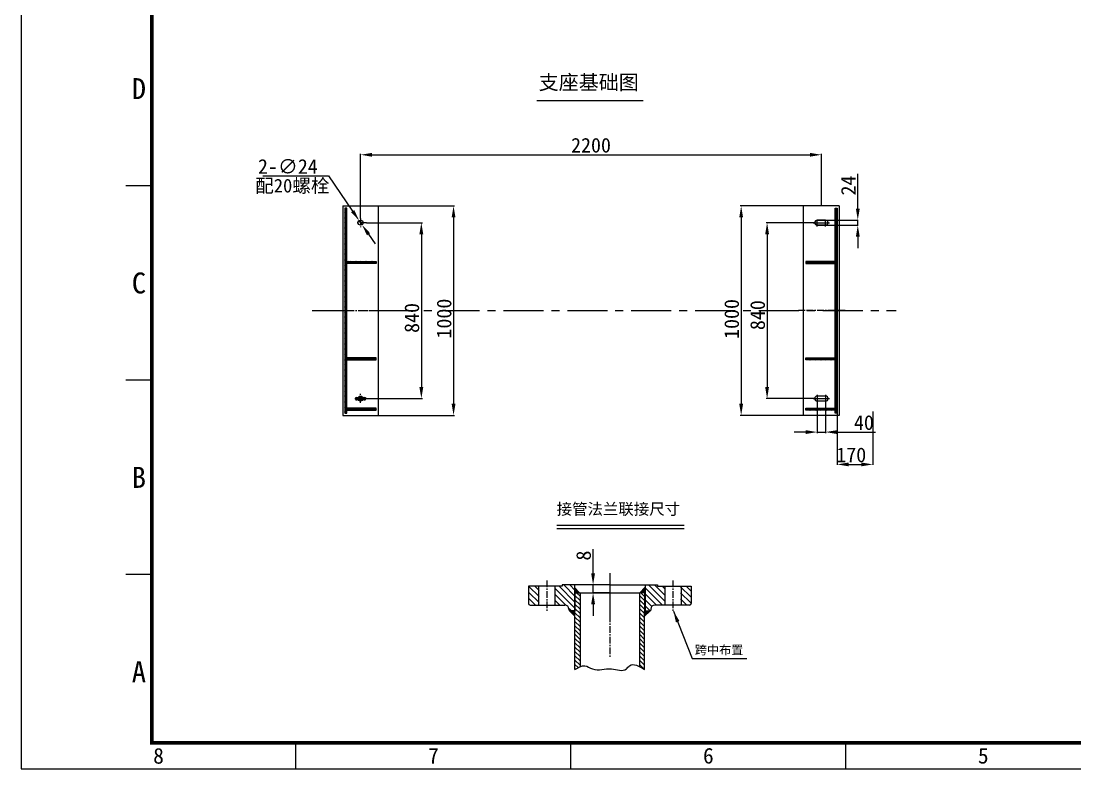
# Model space of a CAD drawing. Header units: millimetres. Extents: x 67658 to 78158, y 1020 to 8445.
# Drawn here: x 67658 to 72689, y 1020 to 4590 of the extents above; entities that cross this region are included whole.
import ezdxf
from ezdxf.enums import TextEntityAlignment as Align

# ---------------------------------------------------------------- set-up
doc = ezdxf.new("R2010")
doc.units = ezdxf.units.MM
doc.linetypes.add('CENTER', pattern=[50.8, 31.75, -6.35, 6.35, -6.35])
doc.linetypes.add('DASHED', pattern=[19.05, 12.7, -6.35])
for name, color, linetype in [('1轮廓实线层', 7, 'Continuous'), ('BTL_L0', 7, 'Continuous'), ('BTL_L1', 1, 'Continuous'), ('中心线', 1, 'CENTER'), ('剖面线', 8, 'Continuous'), ('绿（粗实）', 7, 'Continuous'), ('黄（虚线）', 2, 'DASHED')]:
    doc.layers.add(name, color=color, linetype=linetype)
doc.styles.add('mh', font='SimSun.ttf', dxfattribs={"height": 20})
doc.styles.get("Standard").update_dxf_attribs({"font": 'SimSun.ttf'})
doc.dimstyles.new('ISO-25', dxfattribs={"dimtxt": 70, "dimasz": 55, "dimexe": 1.25, "dimexo": 0.625, "dimgap": 10, "dimtad": 1, "dimdsep": 46, "dimtxsty": 'Standard', "dimcen": 2.5, "dimadec": 0, "dimazin": 0, "dimtfac": 1, "dimtmove": 0, "dimatfit": 3, "dimfxl": 0, "dimarcsym": 0})
doc.dimstyles.new('副本 ISO-25', dxfattribs={"dimtxt": 70, "dimasz": 55, "dimexe": 5, "dimexo": 1, "dimgap": 10, "dimtad": 1, "dimtoh": 1, "dimdsep": 46, "dimtxsty": 'Standard', "dimcen": 2.5, "dimadec": 0, "dimazin": 0, "dimtfac": 1, "dimtmove": 0, "dimatfit": 3, "dimfxl": 0, "dimarcsym": 0})

# ---------------------------------------------------------------- blocks, each defined once
blk = doc.blocks.new('*D64')
at = {"layer": '1轮廓实线层', "color": 0, "lineweight": -2}
for p, q in [((69278.9, 3647.7), (69278.9, 3956.8)), ((69333.9, 3951.8), (71423.9, 3951.8)), ((71478.9, 3708.4), (71478.9, 3956.8))]:
    blk.add_line(p, q, dxfattribs=at)
at = {"layer": '1轮廓实线层', "color": 0}
for points in [[(69333.9, 3960.9), (69333.9, 3942.6), (69278.9, 3951.8)], [(71423.9, 3960.9), (71423.9, 3942.6), (71478.9, 3951.8)]]:
    blk.add_solid(points, dxfattribs=at)
at = {"layer": 'Defpoints', "color": 0}
for p in [(71478.9, 3951.8), (71478.9, 3707.4), (69278.9, 3646.7)]:
    blk.add_point(p, dxfattribs=at)
at = {"layer": '1轮廓实线层', "color": 0, "insert": (70378.9, 3996.8), "char_height": 70, "attachment_point": 5}
blk.add_mtext('2200', dxfattribs=at)
blk = doc.blocks.new('*D65')
at = {"layer": '1轮廓实线层', "color": 0, "lineweight": -2}
for p, q in [((71450.9, 3627.7), (71214.7, 3627.7)), ((71219.7, 3572.7), (71219.7, 2842.7)), ((71450.9, 2787.7), (71214.7, 2787.7))]:
    blk.add_line(p, q, dxfattribs=at)
at = {"layer": '1轮廓实线层', "color": 0}
for points in [[(71210.5, 3572.7), (71228.8, 3572.7), (71219.7, 3627.7)], [(71210.5, 2842.7), (71228.8, 2842.7), (71219.7, 2787.7)]]:
    blk.add_solid(points, dxfattribs=at)
at = {"layer": 'Defpoints', "color": 0}
for p in [(71451.9, 3627.7), (71219.7, 2787.7), (71451.9, 2787.7)]:
    blk.add_point(p, dxfattribs=at)
at = {"layer": '1轮廓实线层', "color": 0, "insert": (71174.7, 3186.2), "char_height": 70, "attachment_point": 5, "rotation": 90}
blk.add_mtext('840{}{}', dxfattribs=at)
blk = doc.blocks.new('*D66')
at = {"layer": '1轮廓实线层', "color": 0, "lineweight": -2}
for p, q in [((71392.9, 3707.7), (71090.9, 3707.7)), ((71095.9, 3652.7), (71095.9, 2762.7)), ((71392.9, 2707.7), (71090.9, 2707.7))]:
    blk.add_line(p, q, dxfattribs=at)
at = {"layer": '1轮廓实线层', "color": 0}
for points in [[(71086.7, 3652.7), (71105.1, 3652.7), (71095.9, 3707.7)], [(71086.7, 2762.7), (71105.1, 2762.7), (71095.9, 2707.7)]]:
    blk.add_solid(points, dxfattribs=at)
at = {"layer": 'Defpoints', "color": 0}
for p in [(71393.9, 3707.7), (71095.9, 2707.7), (71393.9, 2707.7)]:
    blk.add_point(p, dxfattribs=at)
at = {"layer": '1轮廓实线层', "color": 0, "insert": (71050.9, 3167.9), "char_height": 70, "attachment_point": 5, "rotation": 90}
blk.add_mtext('1000{}{}', dxfattribs=at)
blk = doc.blocks.new('*D67')
at = {"layer": '1轮廓实线层', "color": 0, "lineweight": -2}
for p, q in [((71458.9, 2781.7), (71458.9, 2622.8)), ((71498.9, 2781.7), (71498.9, 2622.8)), ((71403.9, 2627.8), (71348.9, 2627.8)), ((71458.9, 2627.8), (71498.9, 2627.8)), ((71553.9, 2627.8), (71737.3, 2627.8))]:
    blk.add_line(p, q, dxfattribs=at)
at = {"layer": '1轮廓实线层', "color": 0}
for points in [[(71403.9, 2636.9), (71403.9, 2618.6), (71458.9, 2627.8)], [(71553.9, 2636.9), (71553.9, 2618.6), (71498.9, 2627.8)]]:
    blk.add_solid(points, dxfattribs=at)
at = {"layer": 'Defpoints', "color": 0}
for p in [(71458.9, 2782.7), (71498.9, 2782.7), (71498.9, 2627.8)]:
    blk.add_point(p, dxfattribs=at)
at = {"layer": '1轮廓实线层', "color": 0, "insert": (71681.8, 2672.8), "char_height": 70, "attachment_point": 5}
blk.add_mtext('40{}{}', dxfattribs=at)
blk = doc.blocks.new('*D68')
at = {"layer": '1轮廓实线层', "color": 0, "lineweight": -2}
for p, q in [((69306.9, 3627.7), (69574, 3627.7)), ((69569, 3572.7), (69569, 2842.7)), ((69306.9, 2787.7), (69574, 2787.7))]:
    blk.add_line(p, q, dxfattribs=at)
at = {"layer": '1轮廓实线层', "color": 0}
for points in [[(69559.8, 3572.7), (69578.2, 3572.7), (69569, 3627.7)], [(69559.8, 2842.7), (69578.2, 2842.7), (69569, 2787.7)]]:
    blk.add_solid(points, dxfattribs=at)
at = {"layer": 'Defpoints', "color": 0}
for p in [(69305.9, 3627.7), (69305.9, 2787.7), (69569, 2787.7)]:
    blk.add_point(p, dxfattribs=at)
at = {"layer": '1轮廓实线层', "color": 0, "insert": (69524, 3172.7), "char_height": 70, "attachment_point": 5, "rotation": 90}
blk.add_mtext('840{}{}', dxfattribs=at)
blk = doc.blocks.new('*D69')
at = {"layer": '1轮廓实线层', "color": 0, "lineweight": -2}
for p, q in [((69364.9, 3707.7), (69727.7, 3707.7)), ((69722.7, 3652.7), (69722.7, 2762.7)), ((69364.9, 2707.7), (69727.7, 2707.7))]:
    blk.add_line(p, q, dxfattribs=at)
at = {"layer": '1轮廓实线层', "color": 0}
for points in [[(69713.6, 3652.7), (69731.9, 3652.7), (69722.7, 3707.7)], [(69713.6, 2762.7), (69731.9, 2762.7), (69722.7, 2707.7)]]:
    blk.add_solid(points, dxfattribs=at)
at = {"layer": 'Defpoints', "color": 0}
for p in [(69363.9, 3707.7), (69363.9, 2707.7), (69722.7, 2707.7)]:
    blk.add_point(p, dxfattribs=at)
at = {"layer": '1轮廓实线层', "color": 0, "insert": (69677.7, 3169.7), "char_height": 70, "attachment_point": 5, "rotation": 90}
blk.add_mtext('1000{}{}', dxfattribs=at)
blk = doc.blocks.new('*D51')
at = {"layer": '1轮廓实线层', "color": 0, "lineweight": -2}
for p, q in [((71554.6, 2992.4), (71554.6, 2472.2)), ((71724.6, 2725.9), (71724.6, 2472.2)), ((71609.6, 2473.5), (71669.6, 2473.5))]:
    blk.add_line(p, q, dxfattribs=at)
at = {"layer": '1轮廓实线层', "color": 0}
for points in [[(71609.6, 2482.6), (71609.6, 2464.3), (71554.6, 2473.5)], [(71669.6, 2482.6), (71669.6, 2464.3), (71724.6, 2473.5)]]:
    blk.add_solid(points, dxfattribs=at)
at = {"layer": 'Defpoints', "color": 0}
for p in [(71554.6, 2993), (71724.6, 2726.6), (71724.6, 2473.5)]:
    blk.add_point(p, dxfattribs=at)
at = {"layer": '1轮廓实线层', "color": 0, "insert": (71621.4, 2518.5), "char_height": 70, "attachment_point": 5}
blk.add_mtext('170', dxfattribs=at)
blk = doc.blocks.new('*D70')
at = {"layer": '1轮廓实线层', "color": 0, "lineweight": -2}
for p, q in [((68811.6, 3851.1), (69125.6, 3851.1)), ((69125.6, 3851.1), (69241, 3682.9)), ((69285.7, 3617.8), (69272.1, 3637.6)), ((69316.8, 3572.4), (69347.9, 3527.1))]:
    blk.add_line(p, q, dxfattribs=at)
at = {"layer": '1轮廓实线层', "color": 0}
for points in [[(69248.6, 3688.1), (69233.4, 3677.7), (69272.1, 3637.6)], [(69324.4, 3577.6), (69309.2, 3567.2), (69285.7, 3617.8)]]:
    blk.add_solid(points, dxfattribs=at)
at = {"layer": 'Defpoints', "color": 0}
for p in [(69272.1, 3637.6), (69285.7, 3617.8)]:
    blk.add_point(p, dxfattribs=at)
at = {"layer": '1轮廓实线层', "color": 0, "insert": (68931.8, 3896.1), "char_height": 70, "attachment_point": 5}
blk.add_mtext('2-∅24', dxfattribs=at)
blk = doc.blocks.new('*D71')
at = {"layer": '1轮廓实线层', "color": 0, "lineweight": -2}
for p, q in [((71652.6, 3694.7), (71652.6, 3860.7)), ((71459.5, 3639.7), (71653.9, 3639.7)), ((71652.6, 3615.7), (71652.6, 3639.7)), ((71459.5, 3615.7), (71653.9, 3615.7)), ((71652.6, 3560.7), (71652.6, 3505.7))]:
    blk.add_line(p, q, dxfattribs=at)
at = {"layer": '1轮廓实线层', "color": 0}
for points in [[(71643.5, 3694.7), (71661.8, 3694.7), (71652.6, 3639.7)], [(71643.5, 3560.7), (71661.8, 3560.7), (71652.6, 3615.7)]]:
    blk.add_solid(points, dxfattribs=at)
at = {"layer": 'Defpoints', "color": 0}
for p in [(71458.9, 3639.7), (71458.9, 3615.7), (71652.6, 3615.7)]:
    blk.add_point(p, dxfattribs=at)
at = {"layer": '1轮廓实线层', "color": 0, "insert": (71607.6, 3805.2), "char_height": 70, "attachment_point": 5, "rotation": 90}
blk.add_mtext('24', dxfattribs=at)
blk = doc.blocks.new('*D79')
at = {"layer": '1轮廓实线层', "color": 0, "lineweight": -2}
for p, q in [((70388.9, 1953.4), (70388.9, 2068.1)), ((70468.1, 1898.4), (70387.7, 1898.4)), ((70388.9, 1860.9), (70388.9, 1898.4)), ((70468.1, 1860.9), (70387.7, 1860.9)), ((70388.9, 1805.9), (70388.9, 1750.9))]:
    blk.add_line(p, q, dxfattribs=at)
at = {"layer": '1轮廓实线层', "color": 0}
for points in [[(70379.8, 1953.4), (70398.1, 1953.4), (70388.9, 1898.4)], [(70379.8, 1805.9), (70398.1, 1805.9), (70388.9, 1860.9)]]:
    blk.add_solid(points, dxfattribs=at)
at = {"layer": 'Defpoints', "color": 0}
for p in [(70388.9, 1898.4), (70468.7, 1898.4), (70468.7, 1860.9)]:
    blk.add_point(p, dxfattribs=at)
at = {"layer": '1轮廓实线层', "color": 0, "lineweight": 20, "insert": (70343.9, 2038.2), "char_height": 70, "attachment_point": 5, "rotation": 90}
blk.add_mtext('8', dxfattribs=at)
blk = doc.blocks.new('SBWL_A3H')
at = {"layer": 'BTL_L0', "const_width": 0.7}
blk.add_lwpolyline([(25, 5), (415, 5), (415, 292), (25, 292)], close=True, dxfattribs=at)
at = {"layer": 'BTL_L1'}
for p, q in [((0, 297), (0, 0)), ((25, 111.38), (20, 111.38)), ((25, 74.25), (20, 74.25)), ((25, 37.12), (20, 37.12)), ((52.5, 0), (52.5, 5)), ((105, 0), (105, 5)), ((157.5, 0), (157.5, 5)), ((0, 0), (420, 0))]:
    blk.add_line(p, q, dxfattribs=at)
for s, height, p in [('D', 4, (22.5, 129.93)), ('C', 4, (22.5, 92.81)), ('B', 4, (22.5, 55.68)), ('7', 3, (78.75, 2.5)), ('6', 3, (131.25, 2.5)), ('5', 3, (183.75, 2.5))]:
    blk.add_text(s, height=height, dxfattribs=at).set_placement(p, align=Align.MIDDLE)
for s, height, p in [('A', 4, (22.5, 18.56)), ('8', 3, (26.25, 2.5))]:
    blk.add_text(s, height=height, dxfattribs=at).set_placement(p, align=Align.MIDDLE_CENTER)

msp = doc.modelspace()

# ---------------------------------------------------------------- hatches: boundary and pattern name
at = {"layer": '1轮廓实线层'}
h = msp.add_hatch(dxfattribs=at)
h.set_pattern_fill('ANSI31', color=256, angle=270, style=0)
h.set_pattern_definition([(225, (69153.8982, 3207.681), (-2.245064, 2.245064), [])])
h.paths.add_polyline_path([(69203.898, 2717.681), (69213.898, 2717.681), (69213.898, 3697.681), (69203.898, 3697.681)])
h = msp.add_hatch(dxfattribs=at)
h.set_pattern_fill('ANSI31', color=256, angle=270, style=0)
h.set_pattern_definition([(315, (71603.8982, 3207.681), (2.245064, 2.245064), [])])
h.paths.add_polyline_path([(71553.898, 2717.681), (71543.898, 2717.681), (71543.898, 3697.681), (71553.898, 3697.681)])
at = {"layer": '剖面线'}
h = msp.add_hatch(dxfattribs=at)
h.set_pattern_fill('ANSI31', color=256, scale=6.435, angle=90, style=0)
h.set_pattern_definition([(135, (68736.22, -634.121), (-14.44699, -14.44699), [])])
h.paths.add_polyline_path([(70082.613, 1809.254, 0.41409272), (70089.991, 1801.873), (70130.875, 1801.864), (70130.875, 1891.502), (70082.613, 1891.502)])
h.paths.add_polyline_path([(70208.095, 1891.502), (70208.095, 1801.848), (70256.358, 1801.838, -0.41421356), (70275.663, 1782.533), (70276.712, 1773.988), (70302.475, 1773.988), (70302.475, 1898.398), (70243.488, 1898.398), (70243.488, 1891.502)])
h.paths.add_polyline_path([(70729.33, 1891.502), (70693.938, 1891.502), (70693.938, 1898.398), (70634.95, 1898.398), (70634.95, 1773.988), (70661.763, 1773.988), (70661.763, 1782.533, -0.41421356), (70681.068, 1801.838), (70729.33, 1801.848)])
h.paths.add_polyline_path([(70806.55, 1801.864), (70847.434, 1801.873, 0.41409272), (70854.813, 1809.254), (70854.813, 1891.502), (70806.55, 1891.502)])
for points in [[(70300.24, 1885.07), (70300.24, 1860.922), (70324.387, 1860.922)], [(70636.693, 1885.07), (70636.693, 1860.922), (70612.546, 1860.922)], [(70302.475, 1749.254), (70302.475, 1773.401), (70278.328, 1773.401)], [(70634.951, 1749.254), (70634.951, 1773.401), (70659.098, 1773.401)]]:
    msp.add_hatch(color=256, dxfattribs=at).paths.add_polyline_path(points)
h = msp.add_hatch(dxfattribs=at)
h.set_pattern_fill('ANSI31', color=256, scale=4.575989, angle=90, style=0)
h.set_pattern_definition([(135, (35344.289, -14397.13), (-10.2733873, -10.2733873), [])])
edge = h.paths.add_edge_path()
edge.add_spline(control_points=[(70302.475, 1494.116), (70310.534, 1499.14), (70318.594, 1504.164), (70326.622, 1507.607)], knot_values=[0, 0, 0, 0, 22.46383941, 22.46383941, 22.46383941, 22.46383941], degree=3, periodic=0)
edge.add_line((70326.622, 1507.607), (70326.622, 1860.922))
edge.add_line((70326.622, 1860.922), (70302.475, 1860.922))
edge.add_line((70302.475, 1860.922), (70302.475, 1773.401))
edge.add_line((70302.475, 1773.401), (70302.475, 1494.116))
edge = h.paths.add_edge_path()
edge.add_spline(control_points=[(70610.804, 1508.088), (70618.691, 1503.999), (70626.821, 1499.057), (70634.951, 1494.116)], knot_values=[284.01183585, 284.01183585, 284.01183585, 284.01183585, 303.64589788, 303.64589788, 303.64589788, 303.64589788], degree=3, periodic=0)
edge.add_line((70634.951, 1494.116), (70634.951, 1773.401))
edge.add_line((70634.951, 1773.401), (70634.951, 1860.922))
edge.add_line((70634.951, 1860.922), (70610.804, 1860.922))
edge.add_line((70610.804, 1860.922), (70610.804, 1508.088))

# ---------------------------------------------------------------- linework, layer by layer
at = {"layer": '1轮廓实线层'}
for p, q in [((70119.634, 4210.902), (70627.746, 4210.902)), ((69222.763, 3442.681), (69213.898, 3433.816)), ((69218.273, 3442.681), (69213.898, 3438.306)), ((71535.033, 3442.681), (71543.898, 3433.816)), ((71539.523, 3442.681), (71543.898, 3438.306)), ((69213.898, 2982.681), (69213.898, 2972.681)), ((69222.763, 2972.681), (69213.898, 2981.546)), ((69218.273, 2972.681), (69213.898, 2977.056)), ((69227.254, 2972.681), (69217.254, 2982.681)), ((69231.744, 2972.681), (69221.744, 2982.681)), ((69236.234, 2972.681), (69226.234, 2982.681)), ((69240.724, 2972.681), (69230.724, 2982.681)), ((69245.214, 2972.681), (69235.214, 2982.681)), ((69249.704, 2972.681), (69239.704, 2982.681)), ((69254.194, 2972.681), (69244.194, 2982.681)), ((69258.684, 2972.681), (69248.684, 2982.681)), ((69263.175, 2972.681), (69253.175, 2982.681)), ((69267.665, 2972.681), (69257.665, 2982.681)), ((69272.155, 2972.681), (69262.155, 2982.681)), ((69276.645, 2972.681), (69266.645, 2982.681)), ((69281.135, 2972.681), (69271.135, 2982.681)), ((69285.625, 2972.681), (69275.625, 2982.681)), ((69290.115, 2972.681), (69280.115, 2982.681)), ((69294.606, 2972.681), (69284.606, 2982.681)), ((69299.096, 2972.681), (69289.096, 2982.681)), ((69303.586, 2972.681), (69293.586, 2982.681)), ((69308.076, 2972.681), (69298.076, 2982.681)), ((69312.566, 2972.681), (69302.566, 2982.681)), ((69317.056, 2972.681), (69307.056, 2982.681)), ((69321.546, 2972.681), (69311.546, 2982.681)), ((69326.036, 2972.681), (69316.036, 2982.681)), ((69330.527, 2972.681), (69320.527, 2982.681)), ((69335.017, 2972.681), (69325.017, 2982.681)), ((69339.507, 2972.681), (69329.507, 2982.681)), ((69343.997, 2972.681), (69333.997, 2982.681)), ((69348.487, 2972.681), (69338.487, 2982.681)), ((69352.977, 2972.681), (69342.977, 2982.681)), ((69353.898, 2976.25), (69347.467, 2982.681)), ((71403.898, 2976.25), (71410.329, 2982.681)), ((71404.819, 2972.681), (71414.819, 2982.681)), ((71409.309, 2972.681), (71419.309, 2982.681)), ((71413.799, 2972.681), (71423.799, 2982.681)), ((71418.29, 2972.681), (71428.29, 2982.681)), ((71422.78, 2972.681), (71432.78, 2982.681)), ((71427.27, 2972.681), (71437.27, 2982.681)), ((71431.76, 2972.681), (71441.76, 2982.681)), ((71436.25, 2972.681), (71446.25, 2982.681)), ((71440.74, 2972.681), (71450.74, 2982.681)), ((71445.23, 2972.681), (71455.23, 2982.681)), ((71449.721, 2972.681), (71459.721, 2982.681)), ((71454.211, 2972.681), (71464.211, 2982.681)), ((71458.701, 2972.681), (71468.701, 2982.681)), ((71463.191, 2972.681), (71473.191, 2982.681)), ((71467.681, 2972.681), (71477.681, 2982.681)), ((71472.171, 2972.681), (71482.171, 2982.681)), ((71476.661, 2972.681), (71486.661, 2982.681)), ((71481.151, 2972.681), (71491.151, 2982.681)), ((71485.642, 2972.681), (71495.642, 2982.681)), ((71490.132, 2972.681), (71500.132, 2982.681)), ((71494.622, 2972.681), (71504.622, 2982.681)), ((71499.112, 2972.681), (71509.112, 2982.681)), ((71503.602, 2972.681), (71513.602, 2982.681)), ((71508.092, 2972.681), (71518.092, 2982.681)), ((71512.582, 2972.681), (71522.582, 2982.681)), ((71517.072, 2972.681), (71527.072, 2982.681)), ((71521.563, 2972.681), (71531.563, 2982.681)), ((71526.053, 2972.681), (71536.053, 2982.681)), ((71530.543, 2972.681), (71540.543, 2982.681)), ((71535.033, 2972.681), (71543.898, 2981.546)), ((71539.523, 2972.681), (71543.898, 2977.056)), ((71543.898, 2982.681), (71543.898, 2972.681)), ((69213.898, 2742.681), (69213.898, 2732.681)), ((69218.733, 2742.681), (69213.898, 2737.846)), ((69223.223, 2742.681), (69213.898, 2733.356)), ((69227.714, 2742.681), (69217.714, 2732.681)), ((69232.204, 2742.681), (69222.204, 2732.681)), ((69236.694, 2742.681), (69226.694, 2732.681)), ((69241.184, 2742.681), (69231.184, 2732.681)), ((69245.674, 2742.681), (69235.674, 2732.681)), ((69250.164, 2742.681), (69240.164, 2732.681)), ((69254.654, 2742.681), (69244.654, 2732.681)), ((69259.144, 2742.681), (69249.144, 2732.681)), ((69263.635, 2742.681), (69253.635, 2732.681)), ((69268.125, 2742.681), (69258.125, 2732.681)), ((69272.615, 2742.681), (69262.615, 2732.681)), ((69277.105, 2742.681), (69267.105, 2732.681)), ((69281.595, 2742.681), (69271.595, 2732.681)), ((69286.085, 2742.681), (69276.085, 2732.681)), ((69290.575, 2742.681), (69280.575, 2732.681)), ((69295.065, 2742.681), (69285.065, 2732.681)), ((69299.556, 2742.681), (69289.556, 2732.681)), ((69304.046, 2742.681), (69294.046, 2732.681)), ((69308.536, 2742.681), (69298.536, 2732.681)), ((69313.026, 2742.681), (69303.026, 2732.681)), ((69317.516, 2742.681), (69307.516, 2732.681)), ((69322.006, 2742.681), (69312.006, 2732.681)), ((69326.496, 2742.681), (69316.496, 2732.681)), ((69330.987, 2742.681), (69320.987, 2732.681)), ((69335.477, 2742.681), (69325.477, 2732.681)), ((69339.967, 2742.681), (69329.967, 2732.681)), ((69344.457, 2742.681), (69334.457, 2732.681)), ((69348.947, 2742.681), (69338.947, 2732.681)), ((69353.437, 2742.681), (69343.437, 2732.681)), ((69353.898, 2738.652), (69347.927, 2732.681)), ((69353.898, 2734.162), (69352.417, 2732.681)), ((71403.898, 2738.652), (71409.869, 2732.681)), ((71403.898, 2734.162), (71405.379, 2732.681)), ((71404.359, 2742.681), (71414.359, 2732.681)), ((71408.849, 2742.681), (71418.849, 2732.681)), ((71413.34, 2742.681), (71423.34, 2732.681)), ((71417.83, 2742.681), (71427.83, 2732.681)), ((71422.32, 2742.681), (71432.32, 2732.681)), ((71426.81, 2742.681), (71436.81, 2732.681)), ((71431.3, 2742.681), (71441.3, 2732.681)), ((71435.79, 2742.681), (71445.79, 2732.681)), ((71440.28, 2742.681), (71450.28, 2732.681)), ((71444.77, 2742.681), (71454.77, 2732.681)), ((71449.261, 2742.681), (71459.261, 2732.681)), ((71453.751, 2742.681), (71463.751, 2732.681)), ((71458.241, 2742.681), (71468.241, 2732.681)), ((71462.731, 2742.681), (71472.731, 2732.681)), ((71467.221, 2742.681), (71477.221, 2732.681)), ((71471.711, 2742.681), (71481.711, 2732.681)), ((71476.201, 2742.681), (71486.201, 2732.681)), ((71480.691, 2742.681), (71490.691, 2732.681)), ((71485.182, 2742.681), (71495.182, 2732.681)), ((71489.672, 2742.681), (71499.672, 2732.681)), ((71494.162, 2742.681), (71504.162, 2732.681)), ((71498.652, 2742.681), (71508.652, 2732.681)), ((71503.142, 2742.681), (71513.142, 2732.681)), ((71507.632, 2742.681), (71517.632, 2732.681)), ((71512.122, 2742.681), (71522.122, 2732.681)), ((71516.612, 2742.681), (71526.612, 2732.681)), ((71521.103, 2742.681), (71531.103, 2732.681)), ((71525.593, 2742.681), (71535.593, 2732.681)), ((71530.083, 2742.681), (71540.083, 2732.681)), ((71534.573, 2742.681), (71543.898, 2733.356)), ((71539.063, 2742.681), (71543.898, 2737.846)), ((71543.898, 2742.681), (71543.898, 2732.681))]:
    msp.add_line(p, q, dxfattribs=at)
at = {"layer": '1轮廓实线层', "extrusion": (-2.24957e-32, 1.22465e-16, -1)}
for p, q in [((69213.898, 3432.681), (69213.898, 3442.681)), ((69227.254, 3442.681), (69217.254, 3432.681)), ((69231.744, 3442.681), (69221.744, 3432.681)), ((69236.234, 3442.681), (69226.234, 3432.681)), ((69240.724, 3442.681), (69230.724, 3432.681)), ((69245.214, 3442.681), (69235.214, 3432.681)), ((69249.704, 3442.681), (69239.704, 3432.681)), ((69254.194, 3442.681), (69244.194, 3432.681)), ((69258.684, 3442.681), (69248.684, 3432.681)), ((69263.175, 3442.681), (69253.175, 3432.681)), ((69267.665, 3442.681), (69257.665, 3432.681)), ((69272.155, 3442.681), (69262.155, 3432.681)), ((69276.645, 3442.681), (69266.645, 3432.681)), ((69281.135, 3442.681), (69271.135, 3432.681)), ((69285.625, 3442.681), (69275.625, 3432.681)), ((69290.115, 3442.681), (69280.115, 3432.681)), ((69294.606, 3442.681), (69284.606, 3432.681)), ((69299.096, 3442.681), (69289.096, 3432.681)), ((69303.586, 3442.681), (69293.586, 3432.681)), ((69308.076, 3442.681), (69298.076, 3432.681)), ((69312.566, 3442.681), (69302.566, 3432.681)), ((69317.056, 3442.681), (69307.056, 3432.681)), ((69321.546, 3442.681), (69311.546, 3432.681)), ((69326.036, 3442.681), (69316.036, 3432.681)), ((69330.527, 3442.681), (69320.527, 3432.681)), ((69335.017, 3442.681), (69325.017, 3432.681)), ((69339.507, 3442.681), (69329.507, 3432.681)), ((69343.997, 3442.681), (69333.997, 3432.681)), ((69348.487, 3442.681), (69338.487, 3432.681)), ((69352.977, 3442.681), (69342.977, 3432.681)), ((69353.898, 3439.112), (69347.467, 3432.681)), ((69353.898, 3434.622), (69351.957, 3432.681))]:
    msp.add_line(p, q, dxfattribs=at)
at = {"layer": '1轮廓实线层', "extrusion": (2.24957e-32, 1.22465e-16, -1)}
for p, q in [((71403.898, 3439.112), (71410.329, 3432.681)), ((71403.898, 3434.622), (71405.839, 3432.681)), ((71404.819, 3442.681), (71414.819, 3432.681)), ((71409.309, 3442.681), (71419.309, 3432.681)), ((71413.799, 3442.681), (71423.799, 3432.681)), ((71418.29, 3442.681), (71428.29, 3432.681)), ((71422.78, 3442.681), (71432.78, 3432.681)), ((71427.27, 3442.681), (71437.27, 3432.681)), ((71431.76, 3442.681), (71441.76, 3432.681)), ((71436.25, 3442.681), (71446.25, 3432.681)), ((71440.74, 3442.681), (71450.74, 3432.681)), ((71445.23, 3442.681), (71455.23, 3432.681)), ((71449.721, 3442.681), (71459.721, 3432.681)), ((71454.211, 3442.681), (71464.211, 3432.681)), ((71458.701, 3442.681), (71468.701, 3432.681)), ((71463.191, 3442.681), (71473.191, 3432.681)), ((71467.681, 3442.681), (71477.681, 3432.681)), ((71472.171, 3442.681), (71482.171, 3432.681)), ((71476.661, 3442.681), (71486.661, 3432.681)), ((71481.151, 3442.681), (71491.151, 3432.681)), ((71485.642, 3442.681), (71495.642, 3432.681)), ((71490.132, 3442.681), (71500.132, 3432.681)), ((71494.622, 3442.681), (71504.622, 3432.681)), ((71499.112, 3442.681), (71509.112, 3432.681)), ((71503.602, 3442.681), (71513.602, 3432.681)), ((71508.092, 3442.681), (71518.092, 3432.681)), ((71512.582, 3442.681), (71522.582, 3432.681)), ((71517.072, 3442.681), (71527.072, 3432.681)), ((71521.563, 3442.681), (71531.563, 3432.681)), ((71526.053, 3442.681), (71536.053, 3432.681)), ((71530.543, 3442.681), (71540.543, 3432.681)), ((71543.898, 3432.681), (71543.898, 3442.681))]:
    msp.add_line(p, q, dxfattribs=at)
at = {"layer": '1轮廓实线层', "color": 0, "lineweight": 20}
for p, q in [((70215.737, 2184.161), (70823.46, 2184.161)), ((70215.737, 2166.711), (70823.46, 2166.711)), ((70636.693, 1860.922), (70612.546, 1860.922))]:
    msp.add_line(p, q, dxfattribs=at)
msp.add_spline([(70302.475, 1494.116), (70349.504, 1511.771), (70386.146, 1496.859), (70477.073, 1496.859), (70547.643, 1496.859), (70563.243, 1512.46), (70634.951, 1494.116)], degree=3, dxfattribs=at)
at = {"layer": '中心线'}
for p, q in [((69306.898, 3627.681), (69257.537, 3627.681)), ((69278.898, 3647.752), (69278.898, 3605.645)), ((71458.898, 3609.985), (71458.898, 3642.56)), ((71498.898, 3609.985), (71498.898, 3642.56)), ((69165.858, 3207.681), (69388.734, 3207.681)), ((69191.898, 3207.681), (69203.898, 3207.681)), ((71591.939, 3207.681), (71369.062, 3207.681)), ((71565.898, 3207.681), (71553.898, 3207.681)), ((69251.898, 2787.681), (69305.898, 2787.681)), ((69306.898, 2787.681), (69257.537, 2787.681)), ((69258.898, 2778.815), (69258.898, 2794.528)), ((69278.898, 2767.611), (69278.898, 2809.717)), ((69298.898, 2778.815), (69298.898, 2794.528)), ((71458.898, 2805.377), (71458.898, 2772.802)), ((71498.898, 2805.377), (71498.898, 2772.802)), ((70167.285, 1919.725), (70167.285, 1774.813)), ((70468.713, 1954.683), (70468.713, 1554.525)), ((70468.713, 1923.765), (70468.713, 1726.55)), ((70770.14, 1919.725), (70770.14, 1774.813))]:
    msp.add_line(p, q, dxfattribs=at)
at = {"layer": '中心线', "ltscale": 6}
for p, q in [((71440.36, 3627.681), (71517.799, 3627.681)), ((69047.236, 3207.681), (71836.082, 3207.681)), ((71440.36, 2787.681), (71517.799, 2787.681))]:
    msp.add_line(p, q, dxfattribs=at)
at = {"layer": '剖面线'}
for p, q in [((70324.387, 1860.922), (70300.24, 1885.07)), ((70612.546, 1860.922), (70636.693, 1885.07)), ((70302.475, 1860.922), (70326.622, 1860.922)), ((70636.693, 1860.922), (70612.546, 1860.922)), ((70302.475, 1773.401), (70278.328, 1773.401)), ((70278.328, 1773.401), (70302.475, 1749.254)), ((70634.951, 1773.401), (70659.098, 1773.401)), ((70659.098, 1773.401), (70634.951, 1749.254))]:
    msp.add_line(p, q, dxfattribs=at)
at = {"layer": '绿（粗实）'}
for p, q in [((69193.898, 3707.681), (69193.898, 2707.681)), ((69193.898, 3707.681), (69363.898, 3707.681)), ((69363.898, 2707.681), (69363.898, 3707.681)), ((71393.898, 2707.681), (71393.898, 3707.681)), ((71563.898, 3707.681), (71393.898, 3707.681)), ((71563.898, 3707.681), (71563.898, 2707.681)), ((69213.898, 3442.681), (69353.898, 3442.681)), ((69353.898, 3432.681), (69213.898, 3432.681)), ((71543.898, 3442.681), (71403.898, 3442.681)), ((71403.898, 3432.681), (71543.898, 3432.681)), ((69353.898, 2982.681), (69213.898, 2982.681)), ((69213.898, 2972.681), (69353.898, 2972.681)), ((69353.898, 2972.681), (69353.898, 2982.681)), ((71403.898, 2972.681), (71403.898, 2982.681)), ((71403.898, 2982.681), (71543.898, 2982.681)), ((71543.898, 2972.681), (71403.898, 2972.681)), ((69258.898, 2792.681), (69298.898, 2792.681)), ((69258.898, 2782.681), (69298.898, 2782.681)), ((69353.898, 2742.681), (69213.898, 2742.681)), ((69213.898, 2732.681), (69353.898, 2732.681)), ((69353.898, 2732.681), (69353.898, 2742.681)), ((71403.898, 2732.681), (71403.898, 2742.681)), ((71403.898, 2742.681), (71543.898, 2742.681)), ((71543.898, 2732.681), (71403.898, 2732.681)), ((69193.898, 2707.681), (69363.898, 2707.681)), ((71563.898, 2707.681), (71393.898, 2707.681)), ((70241.288, 1891.502), (70080.413, 1891.502)), ((70080.413, 1891.502), (70080.413, 1809.254)), ((70128.675, 1891.502), (70128.675, 1801.867)), ((70205.895, 1891.502), (70205.895, 1801.867)), ((70468.713, 1898.398), (70241.288, 1898.398)), ((70241.288, 1898.398), (70241.288, 1891.502)), ((70300.275, 1898.398), (70300.275, 1773.988)), ((70468.713, 1898.398), (70696.138, 1898.398)), ((70637.15, 1898.398), (70637.15, 1773.988)), ((70696.138, 1898.398), (70696.138, 1891.502)), ((70696.138, 1891.502), (70857.013, 1891.502)), ((70731.53, 1891.502), (70731.53, 1801.867)), ((70808.75, 1891.502), (70808.75, 1801.867)), ((70857.013, 1891.502), (70857.013, 1809.254)), ((70302.475, 1860.922), (70302.475, 1773.401)), ((70326.622, 1860.922), (70326.622, 1507.607)), ((70326.622, 1860.922), (70610.804, 1860.922)), ((70610.804, 1860.922), (70610.804, 1508.088)), ((70634.951, 1860.922), (70634.951, 1773.401)), ((70087.794, 1801.873), (70254.158, 1801.838)), ((70273.463, 1782.533), (70274.512, 1773.988)), ((70302.475, 1773.988), (70274.512, 1773.988)), ((70302.475, 1494.116), (70302.475, 1773.401)), ((70634.951, 1773.988), (70662.914, 1773.988)), ((70634.951, 1494.116), (70634.951, 1773.401)), ((70663.963, 1782.533), (70662.914, 1773.988)), ((70849.631, 1801.873), (70683.268, 1801.838))]:
    msp.add_line(p, q, dxfattribs=at)
at = {"layer": '绿（粗实）', "extrusion": (2.24957e-32, 1.22465e-16, -1)}
for p, q in [((71498.898, 3639.681), (71458.898, 3639.681)), ((71403.898, 3442.681), (71403.898, 3432.681)), ((71498.898, 2799.681), (71458.898, 2799.681))]:
    msp.add_line(p, q, dxfattribs=at)
at = {"layer": '绿（粗实）', "extrusion": (2.24957e-32, -1.22465e-16, -1)}
for p, q in [((71498.898, 3615.681), (71458.898, 3615.681)), ((71498.898, 2775.681), (71458.898, 2775.681))]:
    msp.add_line(p, q, dxfattribs=at)
at = {"layer": '绿（粗实）', "extrusion": (-2.24957e-32, 1.22465e-16, -1)}
msp.add_line((69353.898, 3442.681), (69353.898, 3432.681), dxfattribs=at)
at = {"layer": '绿（粗实）'}
for points in [[(69203.898, 2717.681), (69213.898, 2717.681), (69213.898, 3697.681), (69203.898, 3697.681)], [(71553.898, 2717.681), (71543.898, 2717.681), (71543.898, 3697.681), (71553.898, 3697.681)]]:
    msp.add_lwpolyline(points, close=True, dxfattribs=at)
for centre in [(69278.898, 3627.681), (69278.898, 2787.681)]:
    msp.add_circle(centre, 12, dxfattribs=at)
for centre, radius, start, end in [((71458.898, 3627.681), 12, 90, 270), ((71498.898, 3627.681), 12, 270, 90), ((69258.898, 2787.681), 5, 90, 270), ((69298.898, 2787.681), 5, 270, 90), ((71458.898, 2787.681), 12, 90, 270), ((71498.898, 2787.681), 12, 270, 90), ((70087.794, 1809.254), 7.381, 180, 270), ((70254.158, 1782.533), 19.305, 0, 90), ((70683.268, 1782.533), 19.305, 90, 180), ((70849.631, 1809.254), 7.381, 270, 0)]:
    msp.add_arc(centre, radius, start, end, dxfattribs=at)
at = {"layer": '黄（虚线）'}
for p, q in [((69353.898, 2980.74), (69351.957, 2982.681)), ((71403.898, 2980.74), (71405.839, 2982.681)), ((69214.243, 2742.681), (69213.898, 2742.336)), ((71543.553, 2742.681), (71543.898, 2742.336))]:
    msp.add_line(p, q, dxfattribs=at)

# ---------------------------------------------------------------- block references
at = {"layer": '中心线', "xscale": 25, "yscale": 25, "zscale": 25}
msp.add_blockref('SBWL_A3H', (67657.987, 1019.515), dxfattribs=at)

# ---------------------------------------------------------------- texts
at = {"layer": '1轮廓实线层', "attachment_point": 1}
for s, insert, char_height, width in [('支座基础图', (70129.386, 4332.774), 70.027, 568.20903), ('配20螺栓', (68775.849, 3836.889), 65, 541.15145)]:
    msp.add_mtext(s, dxfattribs=dict(at, insert=insert, char_height=char_height, width=width))
at = {"layer": '1轮廓实线层', "color": 0, "lineweight": 20, "insert": (70215.172, 2287.468), "char_height": 54, "width": 800.08666, "attachment_point": 1}
msp.add_mtext('接管法兰联接尺寸', dxfattribs=at)
at = {"layer": '1轮廓实线层', "color": 0, "lineweight": 20, "insert": (70874.466, 1608.869), "char_height": 42.5, "width": 298.32395, "attachment_point": 1, "style": 'mh'}
msp.add_mtext('跨中布置', dxfattribs=at)

# ---------------------------------------------------------------- dimensions: what is measured, and where the dimension line sits
at = {"layer": '1轮廓实线层'}
dim = msp.add_linear_dim(base=(71478.898, 3951.752), p1=(69278.898, 3646.721), p2=(71478.898, 3707.424), dimstyle='副本 ISO-25', dxfattribs=at)
dim.commit()
dim.dimension.update_dxf_attribs({"geometry": '*D64', "text_midpoint": (70378.898, 3996.752)})
dim = msp.add_diameter_dim_2p(p1=(69285.687, 3617.786), p2=(69272.11, 3637.576), text='2-<>', dimstyle='副本 ISO-25', dxfattribs=at)
dim.commit()
dim.dimension.update_dxf_attribs({"geometry": '*D70', "text_midpoint": (68931.768, 3851.074), "dimtype": 163})
dim = msp.add_linear_dim(base=(71652.644, 3615.681), p1=(71458.898, 3639.681), p2=(71458.898, 3615.681), angle=90, dimstyle='ISO-25', dxfattribs=at)
dim.commit()
dim.dimension.update_dxf_attribs({"geometry": '*D71', "text_midpoint": (71652.644, 3805.181), "dimtype": 160})
for base, p1, p2, angle, text, picture, middle in [((69722.742, 2707.681), (69363.898, 3707.681), (69363.898, 2707.681), 270, '1000{}{}', '*D69', (69722.742, 3169.664)), ((71095.911, 2707.681), (71393.898, 3707.681), (71393.898, 2707.681), 270, '1000{}{}', '*D66', (71095.911, 3167.949)), ((69569.001, 2787.681), (69305.898, 3627.681), (69305.898, 2787.681), 270, '840{}{}', '*D68', (69569.001, 3172.736)), ((71219.676, 2787.681), (71451.898, 3627.681), (71451.898, 2787.681), 270, '840{}{}', '*D65', (71219.676, 3186.203)), ((71498.898, 2627.782), (71458.898, 2782.681), (71498.898, 2782.681), 0, '40{}{}', '*D67', (71681.798, 2627.782))]:
    dim = msp.add_linear_dim(base=base, p1=p1, p2=p2, angle=angle, text=text, dimstyle='副本 ISO-25', dxfattribs=at)
    dim.commit()
    dim.dimension.update_dxf_attribs({"geometry": picture, "text_midpoint": middle, "dimtype": 161})
dim = msp.add_linear_dim(base=(71724.623, 2473.478), p1=(71554.623, 2993.025), p2=(71724.623, 2726.571), dimstyle='ISO-25', override={"dimdec": 0}, dxfattribs=at)
dim.commit()
dim.dimension.update_dxf_attribs({"geometry": '*D51', "text_midpoint": (71621.36, 2473.478), "dimtype": 160})
at = {"layer": '1轮廓实线层', "color": 0, "lineweight": 20}
dim = msp.add_linear_dim(base=(70388.946, 1898.398), p1=(70468.713, 1860.922), p2=(70468.713, 1898.398), angle=90, text='8', dimstyle='ISO-25', dxfattribs=at)
dim.commit()
dim.dimension.update_dxf_attribs({"geometry": '*D79', "text_midpoint": (70388.946, 2038.232), "dimtype": 160})

# ---------------------------------------------------------------- leaders
msp.add_leader([(70772.584, 1773.401), (70862.72, 1546.44), (71123.115, 1546.44)], dimstyle='ISO-25', override={"dimtad": 0}, dxfattribs=at)

doc.saveas('drawing.dxf')
